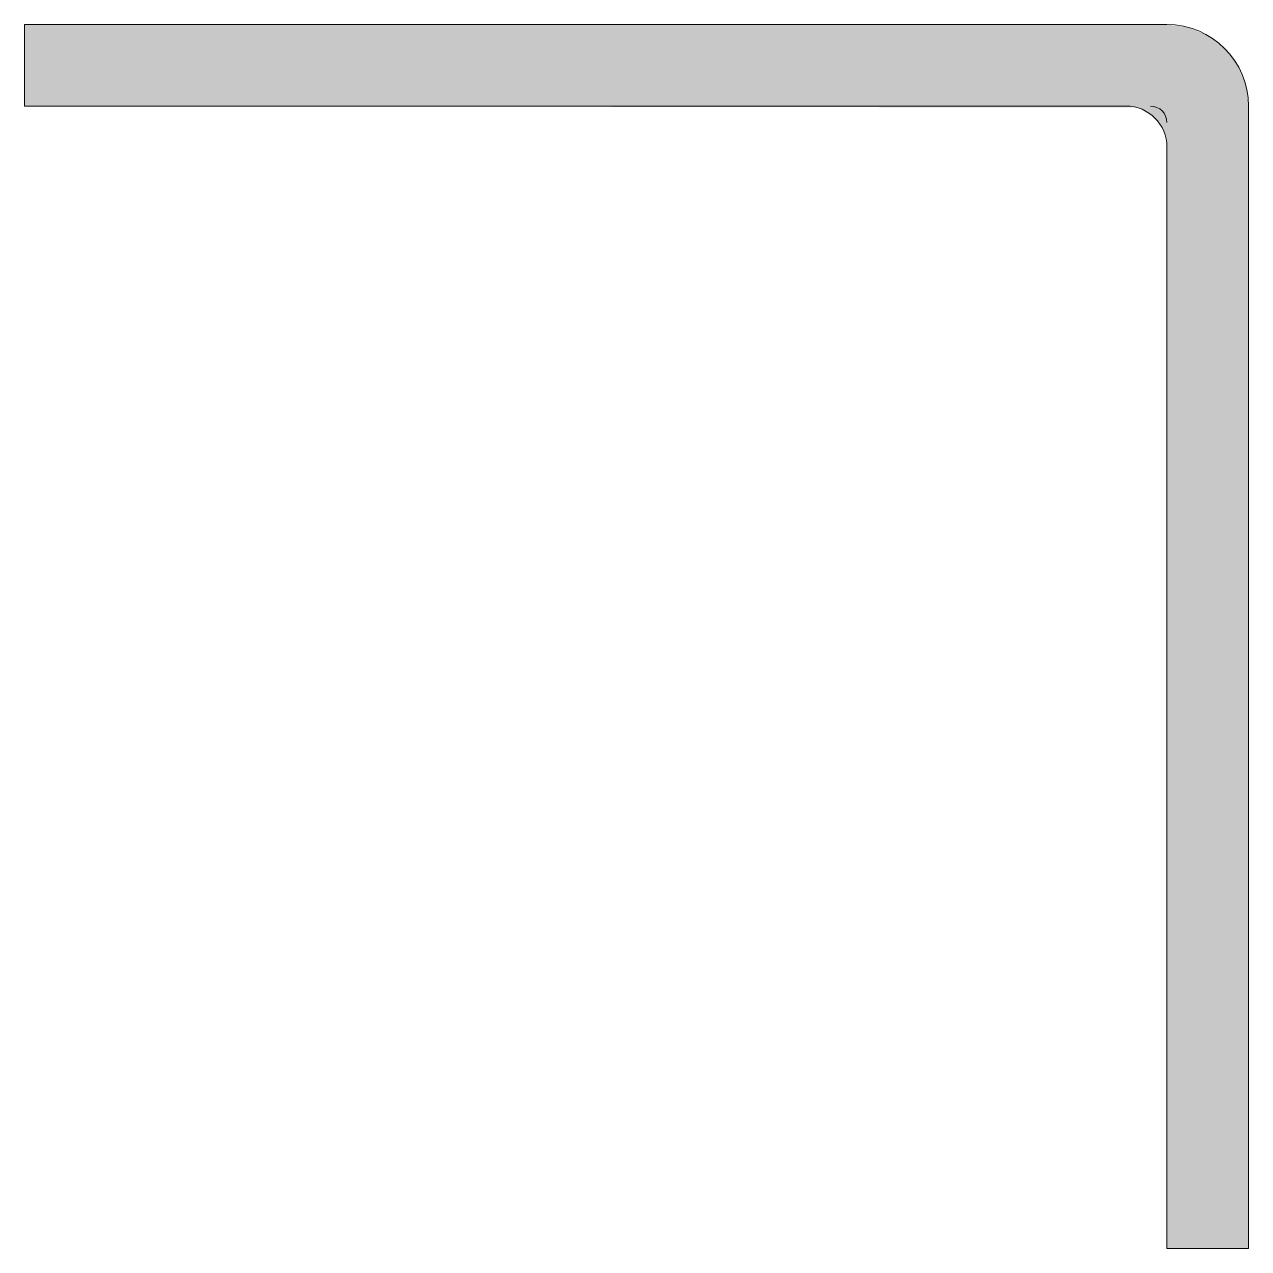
# Model space of a CAD drawing. Header units: metres. Extents: x -686.8 to -656.8, y 588.1 to 618.1.
import ezdxf

# ---------------------------------------------------------------- set-up
doc = ezdxf.new("R2010")
doc.units = ezdxf.units.M
doc.layers.add('A-DETL-GENF', color=92, linetype='Continuous', lineweight=18)

# ---------------------------------------------------------------- blocks, each defined once
blk = doc.blocks.new('30 gezet hoekanker - 30x30x2-1518021-00_0 Basismaterialen')
at = {"layer": 'A-DETL-GENF'}
blk.add_hatch(color=256, dxfattribs=at).paths.add_polyline_path([(-656.796, 588.133), (-656.796, 616.133), (-656.864, 616.651), (-657.064, 617.133), (-657.382, 617.548), (-657.796, 617.865), (-658.279, 618.065), (-658.796, 618.133), (-686.796, 618.133), (-686.796, 616.133), (-659.537, 616.099), (-659.296, 615.999), (-659.089, 615.841), (-658.93, 615.633), (-658.83, 615.392), (-658.796, 615.133), (-658.796, 588.133)])
for p, q in [((-658.796, 618.133), (-686.796, 618.133)), ((-686.796, 618.133), (-686.796, 616.133)), ((-686.796, 616.133), (-659.796, 616.133)), ((-656.796, 588.133), (-656.796, 616.133)), ((-658.796, 615.133), (-658.796, 588.133)), ((-658.796, 588.133), (-656.796, 588.133))]:
    blk.add_line(p, q, dxfattribs=at)
for centre, radius in [((-658.796, 616.133), 2), ((-658.796, 616.133), 2), ((-659.796, 615.133), 1), ((-659.197, 615.733), 0.401)]:
    blk.add_arc(centre, radius, 0, 90, dxfattribs=at)

msp = doc.modelspace()

# ---------------------------------------------------------------- block references
msp.add_blockref('30 gezet hoekanker - 30x30x2-1518021-00_0 Basismaterialen', (0, 0))

doc.saveas('drawing.dxf')
